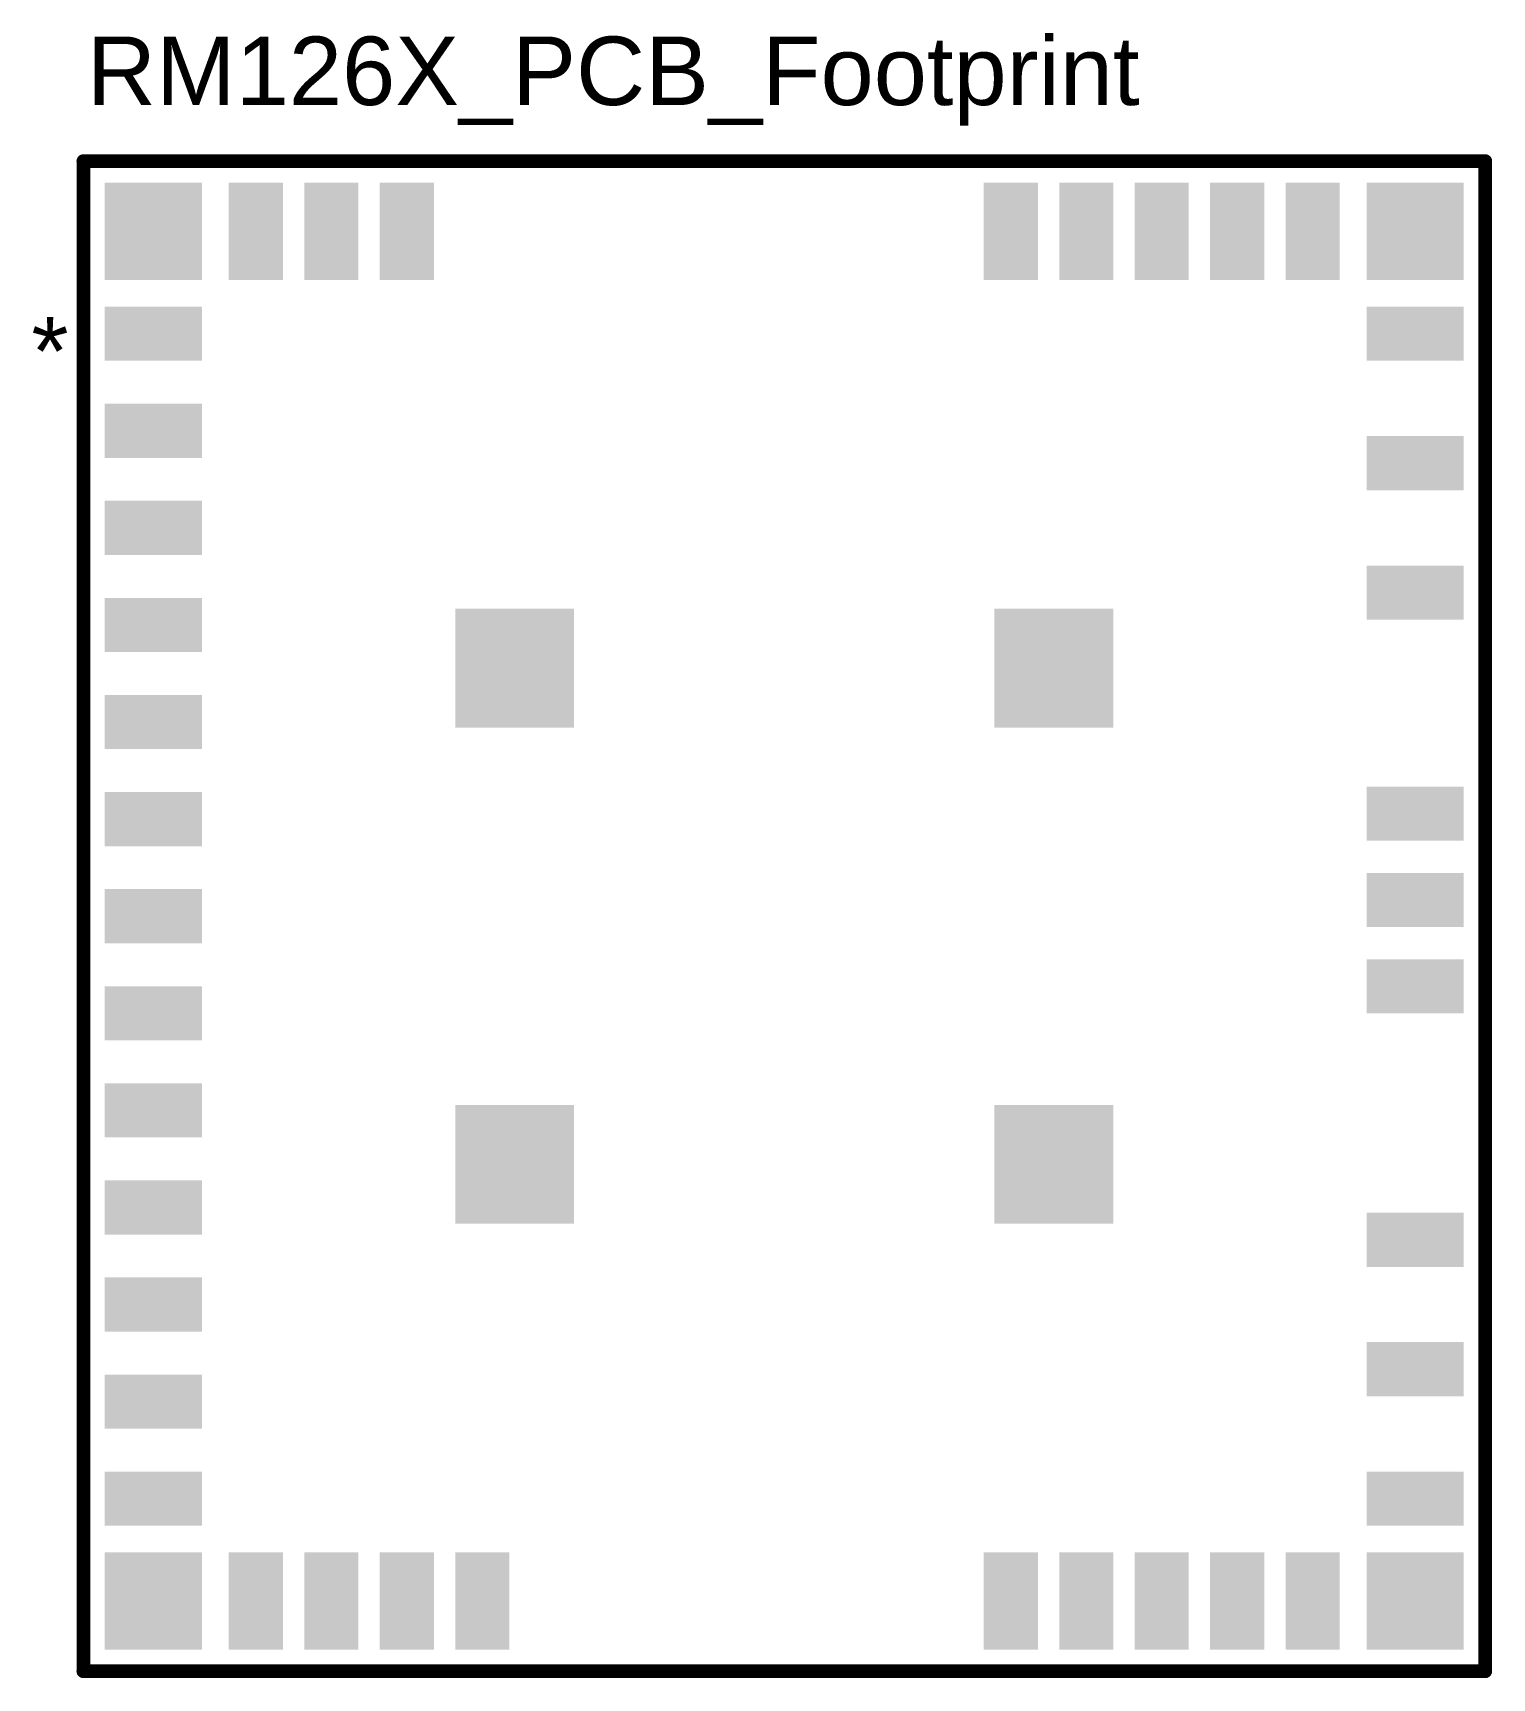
# Model space of a CAD drawing. Header units: inches. Extents: x 75.3 to 88.9, y 76.6 to 91.9.
import ezdxf

# ---------------------------------------------------------------- set-up
doc = ezdxf.new("R2010")
doc.units = ezdxf.units.IN
for name, color, linetype in [('KeepOutLayer', 6, 'Continuous'), ('TopLayer', 1, 'Continuous'), ('TopOverlay', 2, 'Continuous'), ('TopSolder', 216, 'Continuous')]:
    doc.layers.add(name, color=color, linetype=linetype)
doc.styles.add('Arial', font='', dxfattribs={"height": 0.2})
doc.styles.get('Arial').set_extended_font_data('Arial')

# ---------------------------------------------------------------- blocks, each defined once
blk = doc.blocks.new('L______RM126X__P_____________1')
at = {"layer": 'TopLayer'}
for points in [[(-5.45, 6.75), (-6.25, 6.75), (-5.45, 5.95), (-6.25, 5.95)], [(-5.1, 6.75), (-5.1, 5.95), (-4.7, 6.75), (-4.7, 5.95)], [(-4.4, 6.75), (-4.4, 5.95), (-4, 6.75), (-4, 5.95)], [(-3.7, 6.75), (-3.7, 5.95), (-3.3, 6.75), (-3.3, 5.95)], [(2.3, 5.95), (2.3, 6.75), (1.9, 5.95), (1.9, 6.75)], [(3, 5.95), (3, 6.75), (2.6, 5.95), (2.6, 6.75)], [(3.7, 5.95), (3.7, 6.75), (3.3, 5.95), (3.3, 6.75)], [(4.4, 5.95), (4.4, 6.75), (4, 5.95), (4, 6.75)], [(5.1, 5.95), (5.1, 6.75), (4.7, 5.95), (4.7, 6.75)], [(5.45, 6.75), (5.45, 5.95), (6.25, 6.75), (6.25, 5.95)], [(-5.45, 5.6), (-6.25, 5.6), (-5.45, 5.2), (-6.25, 5.2)], [(5.45, 5.2), (6.25, 5.2), (5.45, 5.6), (6.25, 5.6)], [(-5.45, 4.7), (-6.25, 4.7), (-5.45, 4.3), (-6.25, 4.3)], [(5.45, 4), (6.25, 4), (5.45, 4.4), (6.25, 4.4)], [(-5.45, 3.8), (-6.25, 3.8), (-5.45, 3.4), (-6.25, 3.4)], [(5.45, 2.8), (6.25, 2.8), (5.45, 3.2), (6.25, 3.2)], [(-5.45, 2.9), (-6.25, 2.9), (-5.45, 2.5), (-6.25, 2.5)], [(-3, 2.8), (-3, 1.8), (-2, 2.8), (-2, 1.8)], [(2, 2.8), (2, 1.8), (3, 2.8), (3, 1.8)], [(-5.45, 2), (-6.25, 2), (-5.45, 1.6), (-6.25, 1.6)], [(-5.45, 1.1), (-6.25, 1.1), (-5.45, 0.7), (-6.25, 0.7)], [(6.25, 1.15), (5.45, 1.15), (6.25, 0.75), (5.45, 0.75)], [(6.25, 0.35), (5.45, 0.35), (6.25, -0.05), (5.45, -0.05)], [(-5.45, 0.2), (-6.25, 0.2), (-5.45, -0.2), (-6.25, -0.2)], [(6.25, -0.45), (5.45, -0.45), (6.25, -0.85), (5.45, -0.85)], [(-5.45, -0.7), (-6.25, -0.7), (-5.45, -1.1), (-6.25, -1.1)], [(-5.45, -1.6), (-6.25, -1.6), (-5.45, -2), (-6.25, -2)], [(-2, -2.8), (-2, -1.8), (-3, -2.8), (-3, -1.8)], [(3, -2.8), (3, -1.8), (2, -2.8), (2, -1.8)], [(-5.45, -2.5), (-6.25, -2.5), (-5.45, -2.9), (-6.25, -2.9)], [(6.25, -2.8), (5.45, -2.8), (6.25, -3.2), (5.45, -3.2)], [(-5.45, -3.4), (-6.25, -3.4), (-5.45, -3.8), (-6.25, -3.8)], [(6.25, -4), (5.45, -4), (6.25, -4.4), (5.45, -4.4)], [(-5.45, -4.3), (-6.25, -4.3), (-5.45, -4.7), (-6.25, -4.7)], [(-5.45, -5.2), (-6.25, -5.2), (-5.45, -5.6), (-6.25, -5.6)], [(6.25, -5.2), (5.45, -5.2), (6.25, -5.6), (5.45, -5.6)], [(-6.25, -5.95), (-6.25, -6.75), (-5.45, -5.95), (-5.45, -6.75)], [(-5.1, -5.95), (-5.1, -6.75), (-4.7, -5.95), (-4.7, -6.75)], [(-4.4, -5.95), (-4.4, -6.75), (-4, -5.95), (-4, -6.75)], [(-3.7, -5.95), (-3.7, -6.75), (-3.3, -5.95), (-3.3, -6.75)], [(-3, -5.95), (-3, -6.75), (-2.6, -5.95), (-2.6, -6.75)], [(1.9, -5.95), (1.9, -6.75), (2.3, -5.95), (2.3, -6.75)], [(2.6, -5.95), (2.6, -6.75), (3, -5.95), (3, -6.75)], [(3.3, -5.95), (3.3, -6.75), (3.7, -5.95), (3.7, -6.75)], [(4, -5.95), (4, -6.75), (4.4, -5.95), (4.4, -6.75)], [(4.7, -5.95), (4.7, -6.75), (5.1, -5.95), (5.1, -6.75)], [(5.45, -5.95), (5.45, -6.75), (6.25, -5.95), (6.25, -6.75)]]:
    blk.add_solid(points, dxfattribs=at)
at = {"layer": 'TopOverlay', "const_width": 0.127}
for points in [[(-6.5, 7), (6.5, 7)], [(-6.5, -7), (-6.5, 7)], [(6.5, -7), (6.5, 7)], [(-6.5, -7), (6.5, -7)]]:
    blk.add_lwpolyline(points, dxfattribs=at)
at = {"layer": 'TopOverlay', "const_width": 0.0635}
for points in [[(-6.532, 7, 1), (-6.468, 7, 1)], [(-6.532, 7, 1), (-6.468, 7, 1)], [(6.468, 7, 1), (6.532, 7, 1)], [(6.468, 7, 1), (6.532, 7, 1)], [(-6.532, -7, 1), (-6.468, -7, 1)], [(-6.532, -7, 1), (-6.468, -7, 1)], [(6.468, -7, 1), (6.532, -7, 1)], [(6.468, -7, 1), (6.532, -7, 1)]]:
    blk.add_lwpolyline(points, format="xyb", close=True, dxfattribs=at)
at = {"layer": 'TopSolder'}
for points in [[(-5.399, 6.801), (-6.301, 6.801), (-5.399, 5.899), (-6.301, 5.899)], [(-5.151, 6.801), (-5.151, 5.899), (-4.649, 6.801), (-4.649, 5.899)], [(-4.451, 6.801), (-4.451, 5.899), (-3.949, 6.801), (-3.949, 5.899)], [(-3.751, 6.801), (-3.751, 5.899), (-3.249, 6.801), (-3.249, 5.899)], [(2.351, 5.899), (2.351, 6.801), (1.849, 5.899), (1.849, 6.801)], [(3.051, 5.899), (3.051, 6.801), (2.549, 5.899), (2.549, 6.801)], [(3.751, 5.899), (3.751, 6.801), (3.249, 5.899), (3.249, 6.801)], [(4.451, 5.899), (4.451, 6.801), (3.949, 5.899), (3.949, 6.801)], [(5.151, 5.899), (5.151, 6.801), (4.649, 5.899), (4.649, 6.801)], [(5.399, 6.801), (5.399, 5.899), (6.301, 6.801), (6.301, 5.899)], [(-5.399, 5.651), (-6.301, 5.651), (-5.399, 5.149), (-6.301, 5.149)], [(5.399, 5.149), (6.301, 5.149), (5.399, 5.651), (6.301, 5.651)], [(-5.399, 4.751), (-6.301, 4.751), (-5.399, 4.249), (-6.301, 4.249)], [(5.399, 3.949), (6.301, 3.949), (5.399, 4.451), (6.301, 4.451)], [(-5.399, 3.851), (-6.301, 3.851), (-5.399, 3.349), (-6.301, 3.349)], [(5.399, 2.749), (6.301, 2.749), (5.399, 3.251), (6.301, 3.251)], [(-5.399, 2.951), (-6.301, 2.951), (-5.399, 2.449), (-6.301, 2.449)], [(-3.051, 2.851), (-3.051, 1.749), (-1.949, 2.851), (-1.949, 1.749)], [(1.949, 2.851), (1.949, 1.749), (3.051, 2.851), (3.051, 1.749)], [(-5.399, 2.051), (-6.301, 2.051), (-5.399, 1.549), (-6.301, 1.549)], [(-5.399, 1.151), (-6.301, 1.151), (-5.399, 0.649), (-6.301, 0.649)], [(6.301, 1.201), (5.399, 1.201), (6.301, 0.699), (5.399, 0.699)], [(6.301, 0.401), (5.399, 0.401), (6.301, -0.101), (5.399, -0.101)], [(-5.399, 0.251), (-6.301, 0.251), (-5.399, -0.251), (-6.301, -0.251)], [(6.301, -0.399), (5.399, -0.399), (6.301, -0.901), (5.399, -0.901)], [(-5.399, -0.649), (-6.301, -0.649), (-5.399, -1.151), (-6.301, -1.151)], [(-5.399, -1.549), (-6.301, -1.549), (-5.399, -2.051), (-6.301, -2.051)], [(-1.949, -2.851), (-1.949, -1.749), (-3.051, -2.851), (-3.051, -1.749)], [(3.051, -2.851), (3.051, -1.749), (1.949, -2.851), (1.949, -1.749)], [(-5.399, -2.449), (-6.301, -2.449), (-5.399, -2.951), (-6.301, -2.951)], [(6.301, -2.749), (5.399, -2.749), (6.301, -3.251), (5.399, -3.251)], [(-5.399, -3.349), (-6.301, -3.349), (-5.399, -3.851), (-6.301, -3.851)], [(6.301, -3.949), (5.399, -3.949), (6.301, -4.451), (5.399, -4.451)], [(-5.399, -4.249), (-6.301, -4.249), (-5.399, -4.751), (-6.301, -4.751)], [(-5.399, -5.149), (-6.301, -5.149), (-5.399, -5.651), (-6.301, -5.651)], [(6.301, -5.149), (5.399, -5.149), (6.301, -5.651), (5.399, -5.651)], [(-6.301, -5.899), (-6.301, -6.801), (-5.399, -5.899), (-5.399, -6.801)], [(-5.151, -5.899), (-5.151, -6.801), (-4.649, -5.899), (-4.649, -6.801)], [(-4.451, -5.899), (-4.451, -6.801), (-3.949, -5.899), (-3.949, -6.801)], [(-3.751, -5.899), (-3.751, -6.801), (-3.249, -5.899), (-3.249, -6.801)], [(-3.051, -5.899), (-3.051, -6.801), (-2.549, -5.899), (-2.549, -6.801)], [(1.849, -5.899), (1.849, -6.801), (2.351, -5.899), (2.351, -6.801)], [(2.549, -5.899), (2.549, -6.801), (3.051, -5.899), (3.051, -6.801)], [(3.249, -5.899), (3.249, -6.801), (3.751, -5.899), (3.751, -6.801)], [(3.949, -5.899), (3.949, -6.801), (4.451, -5.899), (4.451, -6.801)], [(4.649, -5.899), (4.649, -6.801), (5.151, -5.899), (5.151, -6.801)], [(5.399, -5.899), (5.399, -6.801), (6.301, -5.899), (6.301, -6.801)]]:
    blk.add_solid(points, dxfattribs=at)
at = {"layer": 'TopOverlay', "style": 'Arial'}
blk.add_text('*', height=0.635, dxfattribs=at).set_placement((-6.982, 4.921))

msp = doc.modelspace()

# ---------------------------------------------------------------- linework, layer by layer
at = {"layer": 'KeepOutLayer', "const_width": 0.102}
for points in [[(75.796, 90.693), (88.796, 90.693)], [(75.796, 76.693), (75.796, 90.693)], [(88.796, 76.693), (88.796, 90.693)], [(75.796, 76.693), (88.796, 76.693)]]:
    msp.add_lwpolyline(points, dxfattribs=at)
at = {"layer": 'KeepOutLayer', "const_width": 0.0508}
for points in [[(75.771, 90.693, 1), (75.821, 90.693, 1)], [(75.771, 90.693, 1), (75.821, 90.693, 1)], [(88.771, 90.693, 1), (88.821, 90.693, 1)], [(88.771, 90.693, 1), (88.821, 90.693, 1)], [(75.771, 76.693, 1), (75.821, 76.693, 1)], [(75.771, 76.693, 1), (75.821, 76.693, 1)], [(88.771, 76.693, 1), (88.821, 76.693, 1)], [(88.771, 76.693, 1), (88.821, 76.693, 1)]]:
    msp.add_lwpolyline(points, format="xyb", close=True, dxfattribs=at)

# ---------------------------------------------------------------- block references
msp.add_blockref('L______RM126X__P_____________1', (82.296, 83.693))

# ---------------------------------------------------------------- texts
at = {"layer": 'TopOverlay', "style": 'Arial'}
msp.add_text('RM126X_PCB_Footprint', height=0.635, dxfattribs=at).set_placement((75.829, 91.213))

doc.saveas('drawing.dxf')
